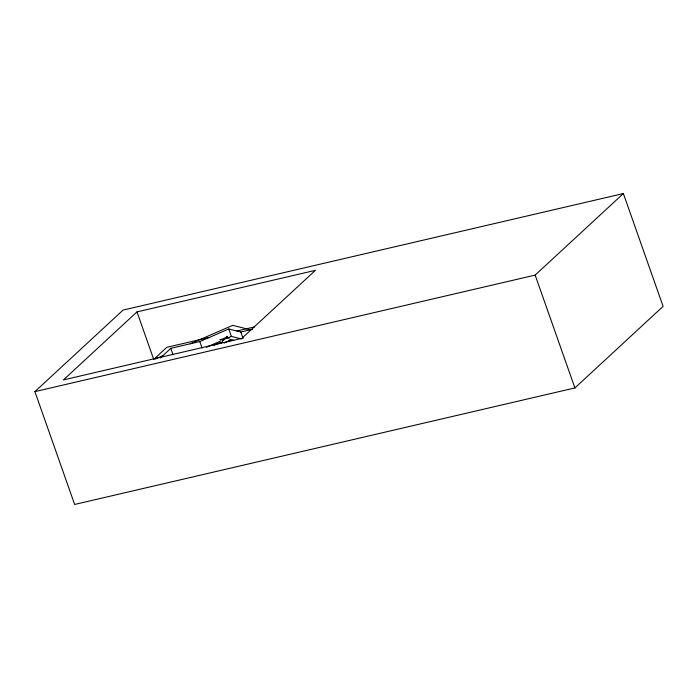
<?xml version="1.0" encoding="UTF-8"?>
<svg xmlns="http://www.w3.org/2000/svg" width="698" height="698" viewBox="0 0 698 698"><rect width="100%" height="100%" fill="white"/><g stroke="black" fill="none" stroke-linecap="round" stroke-linejoin="round"><path stroke-width="1.05" d="M34.9 391.622L123.101 310.069L623.366 193.547L663.1 306.378L574.899 387.931L74.634 504.453L34.9 391.622L535.165 275.099L623.366 193.547M136.991 311.901L63.439 379.913L241.831 338.356L315.391 270.344L136.991 311.901L153.534 358.877M154.022 359.165L166.813 347.334L209.304 337.439M160.348 357.978L170.774 348.337L199.794 341.575L228.778 328.976L240.836 332.021L252.406 329.325M222.871 340.458L224.887 339.193A3.856 0.838 -19.4 0 1 225.986 338.687L228.185 337.919A7.355 1.605 -19.4 0 1 229.433 337.579L229.433 337.579A7.355 1.605 -19.4 0 1 228.351 337.762L226.902 337.849A3.856 0.838 -19.4 0 1 226.518 337.684L226.789 336.837A16.508 3.603 -19.4 0 1 227.278 336.279L227.33 336.218A16.063 3.507 -19.4 0 1 226.475 336.907L224.459 338.164A3.856 0.838 -19.4 0 1 223.36 338.67L221.161 339.437A7.355 1.605 -19.4 0 1 219.914 339.786L219.914 339.786A7.355 1.605 -19.4 0 1 220.987 339.594L222.444 339.516A3.856 0.838 -19.4 0 1 222.828 339.673L222.557 340.528A16.508 3.603 -19.4 0 1 222.069 341.078L221.964 341.182A16.516 3.603 -19.4 0 1 222.871 340.458M224.39 343.076L224.957 342.709M225.585 342.343L225.925 342.16A3.856 0.838 -19.4 0 1 227.033 341.654L229.223 340.886A7.355 1.605 -19.4 0 1 230.471 340.537L230.471 340.537A7.355 1.605 -19.4 0 1 229.398 340.729L228.612 340.816M155.131 359.077L162.739 355.771M190.275 343.791L232.704 325.347L250.355 329.796M206.407 347.264L220.394 341.174M227.391 338.137L231.387 336.392L241.438 338.931M213.981 345.318L220.821 342.343M222.898 342.186L222.208 342.404A7.355 1.605 -19.4 0 1 220.952 342.744L220.952 342.744A7.355 1.605 -19.4 0 1 222.034 342.561L223.063 342.456M236.875 331.018L254.639 326.882M229.651 339.202L233.708 340.231M535.165 275.099L574.899 387.931M240.836 332.021L243.122 338.513M228.778 328.976L231.387 336.392M199.794 341.575L202.08 348.066M170.774 348.337L173.06 354.828"/></g></svg>
